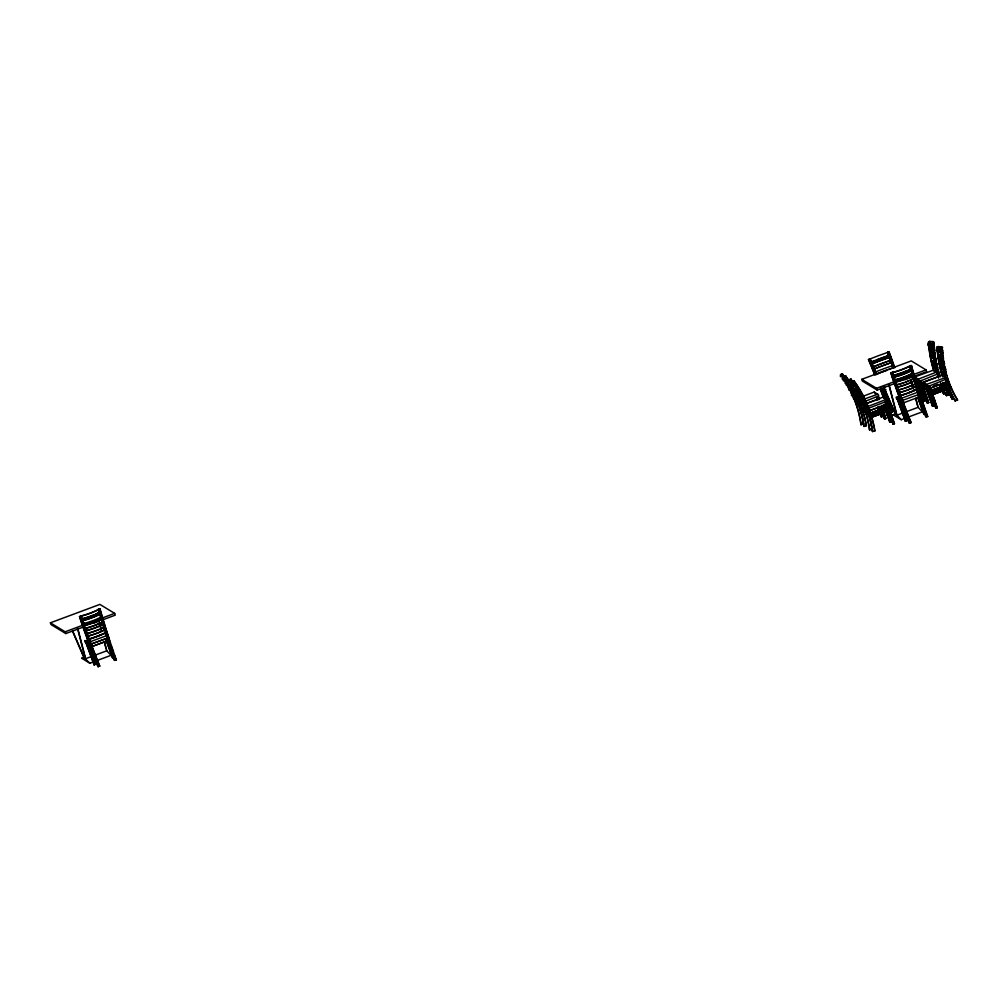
<?xml version="1.0" encoding="UTF-8"?>
<svg xmlns="http://www.w3.org/2000/svg" width="1008" height="1008" viewBox="0 0 1008 1008"><rect width="100%" height="100%" fill="white"/><g stroke="black" fill="none" stroke-linecap="round" stroke-linejoin="round"><path stroke-width="1.5" d="M915.05 376.841L933.647 370.075L937.125 372.343A2.142 1.751 58.2 0 1 937.692 373.943L919.435 381.364L915.428 378.68A2.003 1.562 59.8 0 1 914.999 377.471L915.05 376.841L918.628 379.676A1.978 1.21 77.2 0 0 919.057 380.898L927.398 403.049L928.721 402.557L921.047 380.507M946.147 378.491A2.142 1.751 58.2 0 1 946.222 379.134L927.965 386.543L923.945 383.872A2.003 1.562 59.8 0 1 923.517 382.649L923.567 382.019L927.158 384.867A1.978 1.21 77.2 0 0 927.587 386.077L935.915 408.24L937.251 407.749L929.729 385.787L930.535 388.156L946.877 381.881L945.832 379.449M108.461 637.623L108.499 637.22A2.129 1.562 61.2 0 0 107.932 635.607L107.629 635.267M919.825 394.128L919.85 393.725A2.129 1.562 61.2 0 0 919.296 392.112L918.994 391.772M105.525 633.087L84.899 641.189A1.978 1.55 59.9 0 0 85.327 642.411L90.266 644.402L107.264 638.177L108.095 640.534L92.509 646.342L108.095 640.534M916.751 389.453L896.263 397.694A1.978 1.55 59.9 0 0 896.692 398.916L900.131 400.415M846.443 381.541L845.057 378.416L844.213 378.819A20.147 3.163 -24.2 0 0 847.363 380.734L848.257 383.557A20.122 3.163 -24.2 0 1 845.284 382.36M854.96 386.719L854.141 384.539M933.811 351.805L934.126 351.578A20.122 2.759 -14.6 0 0 934.126 350.154M933.043 354.514L933.773 357.399M941.926 351.805L942.241 351.565A20.122 2.759 -14.6 0 0 941.774 350.041M934.807 362.93L934.076 360.058M942.883 362.552L943.198 362.326A20.122 2.759 -14.6 0 0 943.198 360.902M936.797 368.563L937.112 368.336A20.122 2.759 -14.6 0 0 937.112 366.912M943.916 368.096L944.231 367.87A20.122 2.759 -14.6 0 0 943.765 366.332M944.005 370.894L944.735 373.779A20.173 2.772 -14.6 0 0 945.29 373.162M82.19 618.95L80.564 616.064A20.198 4.624 -18.8 0 0 98.708 609.311L99.162 612.398L98.494 613.003A20.122 4.612 -18.8 0 1 83.21 618.698L81.988 618.786L83.021 618.534A20.173 4.624 -18.8 0 0 94.084 614.767M82.001 620.663A20.198 4.624 -18.8 0 0 100.145 613.897L100.775 617.161L99.943 617.589A20.122 4.612 -18.8 0 1 84.647 623.284L83.437 623.385L84.47 623.12M85.138 625.225A20.198 4.624 -18.8 0 0 101.72 618.862L102.362 622.112L101.518 622.553A20.122 4.612 -18.8 0 1 86.222 628.249L85.012 628.349L86.045 628.085A20.173 4.624 -18.8 0 0 101.354 622.377M105.26 629.42L105.89 632.684L105.059 633.112A20.122 4.612 -18.8 0 1 89.762 638.807L88.553 638.908M910.703 369.067L909.859 369.508A20.122 4.612 -18.8 0 1 894.562 375.203L893.353 375.304L891.916 372.569A20.198 4.624 -18.8 0 0 910.06 365.816L910.703 369.067L909.695 369.331A20.173 4.624 -18.8 0 1 908.347 369.999M912.139 373.666L911.308 374.094A20.122 4.612 -18.8 0 1 896.011 379.789L894.802 379.89L895.822 379.625A20.173 4.624 -18.8 0 0 911.131 373.93L912.139 373.666L911.509 370.415A20.198 4.624 -18.8 0 1 893.365 377.168M895.129 382.284A20.147 4.612 -18.8 0 0 913.261 375.543L913.714 378.63L912.883 379.058A20.122 4.612 -18.8 0 1 897.586 384.754L896.578 385.006M914.42 384.048L915.428 383.783L914.584 384.212A20.122 4.612 -18.8 0 1 899.3 389.907L898.078 390.008M917.091 389.012L916.247 389.453A20.173 4.624 -18.8 0 1 912.013 391.394M917.255 389.189L916.423 389.63A20.122 4.612 -18.8 0 1 901.127 395.312L899.905 395.413M841.289 374.56L842.134 374.157A20.198 3.175 -24.2 0 0 845.296 376.085L846.808 378.781M845.876 381.629L846.72 381.226M849.82 379.739L850.664 379.336A20.198 3.175 -24.2 0 0 853.814 381.263L852.97 381.654A20.147 3.163 -24.2 0 1 849.82 379.739L850.928 381.616M841.289 374.56A20.147 3.163 -24.2 0 0 844.439 376.475L845.296 376.072M847.363 380.734L848.219 380.331A20.198 3.175 -24.2 0 1 845.044 378.416M852.289 384.476A20.147 3.163 -24.2 0 0 855.88 385.925L856.737 385.522L858.249 388.231M855.414 392.616L853.915 389.907L853.07 390.298A20.147 3.163 -24.2 0 1 849.908 388.382M855.779 388.634A20.147 3.163 -24.2 0 0 858.929 390.55L859.786 390.146A20.198 3.175 -24.2 0 1 858.854 390.323M857.002 398.286L857.858 397.883L856.359 395.174M862.445 395.086L863.944 397.795L862.483 398.311A20.122 3.163 -24.2 0 1 859.333 397.48M79.355 616.531L81.182 616.027A119.876 13.835 68.3 0 0 89.939 640.71A107.037 12.348 68.3 0 0 99.792 666.061L97.864 666.515A123.278 14.225 68.3 0 1 89.611 645.221L88.036 641A122.044 14.087 68.3 0 1 80.69 620.462L79.657 616.72A119.876 13.835 68.3 0 0 88.427 641.416A107.037 12.348 68.3 0 0 98.28 666.754M79.657 616.72L81.182 616.027M88.427 641.403L89.939 640.71M97.864 666.515L99.805 666.061M874.503 374.359A119.876 13.835 68.3 0 0 868.455 359.516L870.282 358.999L872.008 363.17A122.044 14.087 68.3 0 1 876.557 374.434M868.455 359.516L870.282 358.999M890.707 373.048L892.534 372.532A119.876 13.835 68.3 0 0 901.303 397.228A107.037 12.348 68.3 0 0 911.156 422.566L909.229 423.02A123.278 14.225 68.3 0 1 900.976 401.726L899.388 397.505A122.044 14.087 68.3 0 1 892.055 376.967L891.022 373.225A119.876 13.835 68.3 0 0 899.791 397.921A107.037 12.348 68.3 0 0 909.644 423.272M891.022 373.225L892.534 372.532M899.779 397.921L901.303 397.228M909.229 423.02L911.156 422.566M90.229 646.128L87.532 645.246L86.701 642.89L87.57 642.55L85.957 642.877L94.135 664.814L95.458 664.31L89.019 645.334M86.713 642.89L87.545 645.259L92.446 646.241L91.577 646.569M91.615 643.873L86.701 642.89M918.603 379.008L936.81 372.002M937.516 374.333L938.347 376.69L921.753 382.927M861.021 408.227L864.095 407.194M927.133 384.187L945.655 377.521A2.142 1.751 58.2 0 1 946.008 378.088M864.625 408.668L860.315 410.319L859.799 408.845M903.811 402.746L898.897 401.764L898.065 399.395L898.934 399.067L897.309 399.382L905.499 421.319L906.822 420.827L900.383 401.839M930.271 388.105L946.877 381.881M868.631 415.435L868.115 413.96L885.528 407.421L886.045 408.908L870.068 414.88M898.897 401.764L899.766 401.423L898.909 401.764L898.078 399.407M868.115 413.96L885.528 407.421M863.037 396.308L874.264 392.024L878.283 394.708A1.978 1.537 59.9 0 1 878.711 395.917L865.557 401.197M865.935 403.641L882.794 397.202L886.813 399.886A1.978 1.537 59.9 0 1 887.242 401.108L868.392 408.316L869.324 410.76L886.12 404.699L885.188 402.217M92.849 652.037L93.731 651.71L94.248 653.184L89.876 651.584L89.359 650.11L92.849 652.037L93.366 653.512M925.634 387.11L922.736 388.193L923.416 389.768L926.314 388.685M922.9 388.294L925.798 387.198M923.252 389.68L926.163 388.584M933.572 385.963L937.931 384.338M931.266 393.385L950.292 386.417L950.809 387.891L931.946 394.947L950.645 387.803M900.724 406.627L905.083 408.215L905.612 409.689L901.24 408.101L900.724 406.627L903.924 407.572M83.261 627.064L65.797 633.566L51.03 624.582L50.4 622.818L99.88 604.397L114.647 613.368L115.277 615.145L102.173 620.021M50.4 622.818L65.167 631.789L114.647 613.368M93.442 623.272L99.263 621.104M90.833 641.516L106.231 635.783M87.545 645.259L88.427 644.918M107.264 638.177L91.526 643.885L92.509 646.342M842.499 374.044L840.508 374.648L842.499 374.044L844.213 376.488M928.444 341.901C933.068 339.847 924.84 343.199 928.796 346.399A122.044 120.217 -63.5 0 0 933.093 368.701L933.156 368.928M106.52 650.601L111.056 655.313L89.851 663.214L81.736 658.274L84.559 657.229M843.759 376.526L845.523 375.871L848.358 379.814A122.044 119.385 -54.7 0 1 858.892 399.622L860.555 403.83A123.278 120.582 -54.7 0 1 866.439 425.653L863.768 426.245A107.037 104.693 -54.7 0 0 856.888 400.226A119.876 117.256 -54.7 0 0 843.759 376.526L844.061 376.816A119.876 117.256 -54.7 0 1 857.203 400.504A107.037 104.693 -54.7 0 1 864.083 426.535M932.009 348.264L931.694 343.791L933.773 343.4A119.876 117.256 -54.7 0 0 938.297 370.314A107.037 104.693 -54.7 0 0 940.388 376.727M844.061 376.816L845.838 376.148M931.694 343.791L933.773 343.4M851.029 379.222L849.038 379.827L851.029 379.222L852.743 381.679M936.974 347.08C941.598 345.038 933.37 348.377 937.327 351.59A122.044 120.217 -63.5 0 0 941.623 373.88L941.686 374.119M852.289 381.717L854.053 381.062L856.888 384.993A122.044 119.385 -54.7 0 1 867.409 404.8L869.072 409.009A123.278 120.582 -54.7 0 1 874.969 430.832L872.298 431.437A107.037 104.693 -54.7 0 0 865.418 405.405A119.876 117.256 -54.7 0 0 852.289 381.704L852.592 381.994A119.876 117.256 -54.7 0 1 865.733 405.695A107.037 104.693 -54.7 0 1 872.613 431.714M940.225 348.97L942.304 348.592A119.876 117.256 -54.7 0 0 946.827 375.493A107.037 104.693 -54.7 0 0 957.6 400.063L954.929 400.667A123.278 120.582 -54.7 0 1 945.983 379.978L944.66 375.644A122.044 119.385 -54.7 0 1 940.527 353.455L940.225 348.97L940.855 353.732A122.044 119.385 -54.7 0 0 944.975 375.921L946.298 380.255A123.278 120.582 -54.7 0 0 955.244 400.945M852.592 381.994L854.356 381.339M940.527 349.247L942.304 348.592M93.908 664.675L95.458 664.31M112.455 657.758L114.017 657.405L112.455 657.758L106.092 640.332M894.625 383.569L877.162 390.071L862.382 381.1L861.764 379.323L911.245 360.902L926.012 369.873L926.642 371.65L904.806 379.777M861.764 379.323L876.532 388.307L926.012 369.873M885.188 387.437L882.29 389.201A1.978 1.21 77.2 0 0 882.718 390.424L886.019 389.806M886.108 399.357L883.386 390.461L881.66 388.294L884.218 392.843M859.093 405.178L857.291 404.082L856.989 401.398M919.044 381.604L925.483 400.592L924.16 401.083L915.982 379.159L917.519 381.553L920.443 383.33M857.291 404.082L860.882 405.405L860 405.733M927.398 403.049L919.611 380.974L917.658 379.789M876.532 397.089L878.522 396.572L879.518 399.496M921.287 380.646L919.208 381.125M868.531 410.911L865.809 409.261L864.977 406.904L865.859 406.577M926.932 386.417L926.037 386.744L925.205 384.376L928.141 386.152L928.973 388.521L926.05 386.744L925.205 384.376M865.809 409.261L868.505 410.029M886.045 405.128L892.937 424.015L894.487 423.662L886.75 401.575L887.179 404.082M885.049 402.268L887.053 401.751M929.817 385.837L927.738 386.303L935.915 408.24M896.314 397.064L900.799 398.538L917.595 392.288M946.512 381.881L947.394 381.541M902.941 403.087L902.11 400.718L902.979 400.39L903.71 402.759L919.296 396.95M890.87 412.423C894.235 413.255 886.75 409.21 888.224 405.166M881.181 416.871C884.495 417.955 876.632 412.07 877.993 408.152M923.933 400.945L925.483 400.592M852.944 396.358A119.876 118.075 -63.5 0 1 853.839 398.462A107.037 105.424 -63.5 0 1 860.933 424.62L863.516 423.788A123.278 121.426 -63.5 0 0 857.984 403.276M939.456 385.749A123.278 121.426 -63.5 0 0 943.564 393.838L945.92 392.969M860.933 424.62L863.516 423.788M943.564 393.838L946.147 393.019M917.885 407.106L922.421 411.818L901.215 419.719L893.101 414.792L895.923 413.734M863.768 426.245L866.439 425.653M946.399 395.476L949.07 394.884L946.399 395.476A123.278 120.582 -54.7 0 1 942.367 387.437M884.407 418.837L885.969 418.484L884.407 418.837L880.16 407.219M927.158 402.91L928.721 402.557M889.699 422.05L891.261 421.697L889.699 422.05L883.336 404.624M932.463 406.136L934.013 405.783L932.463 406.136L924.5 384.338L932.69 406.274M861.475 401.537A119.876 118.075 -63.5 0 1 862.369 403.654A107.037 105.424 -63.5 0 1 869.463 429.799L872.046 428.967A123.278 121.426 -63.5 0 0 865.985 407.043L864.297 402.809M869.45 429.799L872.046 428.967M954.929 400.667L957.6 400.063M892.937 424.015L894.487 423.662M935.689 408.101L937.251 407.749M905.272 421.18L906.822 420.827M923.819 414.263L925.382 413.91L923.819 414.263L917.986 398.286M887.733 399.017L887.204 397.543L886.322 397.87L886.838 399.344L883.751 397.278L883.235 395.791L885.289 397.177M862.495 410.596L865.418 409.525M868.984 410.017C864.637 413.96 855.414 412.448 865.557 409.613M888.653 409.399L869.576 416.317L870.232 417.892L889.169 410.873L888.502 409.311M871.542 417.262L889.018 410.785M923.567 382.019L942.165 375.266L945.34 377.194M107.73 643.255L110.124 647.01L108.247 644.729L107.73 643.255L108.625 642.94M109.607 645.523L110.502 645.208M864.914 398.84L877.829 394.191M862.873 402.242L859.736 402.973A2.142 1.424 78.3 0 1 859.345 402.23M863.591 404.561L860.706 405.455M866.389 403.553L876.191 400.025M925.382 384.136L919.523 386.253L920.039 387.74M925.483 384.25L919.611 386.379L920.128 387.853L925.999 385.736M886.36 399.37L867.699 406.552A2.142 1.424 78.3 0 0 868.052 407.812M922.975 386.669L925.911 385.61M919.208 394.355L918.313 394.682L919.145 397.039L920.039 396.724M945.743 385.195L928.04 391.444L945.743 385.195L946.26 386.681L928.658 393.032L946.26 386.681M919.094 399.76L921.488 403.515L919.611 401.247L919.094 399.76L919.989 399.445M920.972 402.041L921.866 401.713L922.383 403.187M887.657 355.95A20.173 1.323 -20 0 0 872.348 361.645L871.378 361.973L869.74 359.138A20.147 1.323 -20 0 1 887.872 352.384L888.665 355.61L887.519 355.925A20.122 1.323 -20 0 0 876.544 359.906M871.744 364.027A20.198 1.323 -20 0 1 889.888 357.26L890.543 360.461L889.535 360.801A20.173 1.323 -20 0 0 874.226 366.509L873.256 366.836L871.63 364.001A20.147 1.323 -20 0 1 889.749 357.248M873.747 369.243A20.198 1.323 -20 0 1 891.904 362.489L892.559 365.69L891.412 366.017A20.122 1.323 -20 0 0 876.128 371.713L875.272 372.065L873.646 369.218A20.147 1.323 -20 0 1 891.765 362.477M889.207 352.082L887.292 352.372L889.207 352.082L890.744 356.315A122.044 14.918 70.9 0 1 894.789 367.769M911.156 365.425L909.871 366.08A119.876 14.654 70.9 0 0 917.456 391.205A107.037 13.079 70.9 0 0 926.15 416.997L927.751 416.531A107.037 13.079 70.9 0 1 919.057 390.739A119.876 14.654 70.9 0 1 911.459 365.614L912.303 369.432A122.044 14.918 70.9 0 0 918.679 390.323L920.052 394.619A123.278 15.07 70.9 0 0 927.335 416.279L927.751 416.531M909.871 366.08L911.459 365.614M99.351 613.393L98.192 609.386L100.107 609.109A119.876 14.654 70.9 0 0 107.692 634.234A107.037 13.079 70.9 0 0 116.386 660.013L114.37 660.227A123.278 15.07 70.9 0 1 107.566 640.017M98.192 609.386L100.107 609.109M917.456 391.205L919.057 390.739M98.494 609.575A119.876 14.654 70.9 0 0 106.105 634.7L107.692 634.234M916.171 387.941A122.044 14.918 70.9 0 0 917.078 390.789L918.452 395.086A123.278 15.07 70.9 0 0 925.735 416.745L927.335 416.279M114.37 660.227L116.386 660.013M933.458 357.626L934.353 357.374M944.42 374.006L945.328 373.754L944.912 370.642A20.147 2.772 -14.6 0 0 944.912 368.752M933.395 346.613L932.98 343.501L932.085 343.753A20.198 2.772 -14.6 0 0 928.935 341.838L930.145 345.026A20.173 2.772 -14.6 0 1 931.732 345.038M928.922 341.838L929.83 341.586A20.147 2.772 -14.6 0 1 932.992 343.501M929.502 345.051L931.052 344.774A20.122 2.759 -14.6 0 1 931.909 344.761M932.753 350.293A20.173 2.772 -14.6 0 0 930.56 350.217L929.338 347.029L930.233 346.777A20.147 2.772 -14.6 0 1 932.06 346.714M940.867 350.293A20.173 2.772 -14.6 0 0 938.675 350.204L937.453 347.017L938.347 346.765A20.147 2.772 -14.6 0 1 941.51 348.692L940.615 348.944L941.031 352.057M929.918 350.242L931.455 349.965A20.122 2.759 -14.6 0 1 933.043 349.978M933.773 355.963A20.173 2.772 -14.6 0 0 931.102 355.774L929.88 352.586L930.775 352.334A20.147 2.772 -14.6 0 1 932.614 352.271M938.032 350.242L939.582 349.952A20.122 2.759 -14.6 0 1 941.17 349.965M940.678 355.408A20.173 2.772 -14.6 0 0 939.091 355.396L937.868 352.208L938.763 351.968A20.147 2.772 -14.6 0 1 941.321 351.918M930.46 355.811L931.997 355.522A20.122 2.759 -14.6 0 1 934.202 355.61M938.448 355.433L939.343 355.181M941.825 361.04A20.173 2.772 -14.6 0 0 939.632 360.952L938.41 357.777L939.305 357.525A20.147 2.772 -14.6 0 1 941.132 357.449M934.076 358.168A20.198 2.772 -14.6 0 0 930.926 358.13L931.493 361.355L933.043 361.066A20.122 2.759 -14.6 0 1 934.63 361.078M938.99 360.99L940.527 360.7A20.122 2.759 -14.6 0 1 942.115 360.725M935.739 367.051A20.173 2.772 -14.6 0 0 933.547 366.962L932.324 363.787L933.219 363.535A20.147 2.772 -14.6 0 1 935.046 363.472M942.858 366.584A20.173 2.772 -14.6 0 0 940.666 366.496L939.443 363.321L940.338 363.069A20.147 2.772 -14.6 0 1 942.165 362.993M932.904 367L934.441 366.723A20.122 2.759 -14.6 0 1 936.029 366.736M940.023 366.534L940.93 366.282L940.54 364.14M944.017 369.004A20.198 2.772 -14.6 0 0 940.855 368.966L941.434 372.191L942.971 371.902A20.122 2.759 -14.6 0 1 943.828 371.889M893.101 414.792L895.343 414.2L896.994 415.195L901.215 419.719M81.736 658.274L83.992 657.682L89.851 663.214M893.353 375.304L894.386 375.039A20.173 4.624 -18.8 0 0 906.923 370.642M896.377 384.854L897.397 384.59A20.173 4.624 -18.8 0 0 903.798 382.624M86.713 633.503L87.746 633.238A20.173 4.624 -18.8 0 0 98.809 629.483M86.915 633.654L87.935 633.402A20.122 4.612 -18.8 0 0 103.219 627.707L103.9 627.102M854.721 384.086L853.864 384.476A20.122 3.163 -24.2 0 1 851.206 382.864M851.899 388.067L851.306 388.181A20.122 3.163 -24.2 0 1 848.144 387.349M854.557 393.007L853.952 393.12A20.122 3.163 -24.2 0 1 851.294 391.507M863.944 397.795L863.339 397.908A20.173 3.175 -24.2 0 1 860.215 397.643M865.532 403.465L864.927 403.578A20.122 3.163 -24.2 0 1 862.256 401.965M931.493 361.355L932.135 361.318A20.173 2.772 -14.6 0 1 934.807 361.507M941.434 372.191L942.077 372.154A20.173 2.772 -14.6 0 1 944.269 372.242M890.543 360.461L889.409 360.788A20.122 1.323 -20 0 0 874.112 366.484M936.558 372.632A107.037 105.424 -63.5 0 1 935.159 368.323L934.933 368.273A119.876 118.075 -63.5 0 1 934.303 366.055M944.37 375.669A107.037 105.424 -63.5 0 1 943.69 373.502L943.45 373.451A107.037 105.424 -63.5 0 0 944.131 375.619M952.094 399.029L952.321 399.08A123.278 121.426 -63.5 0 1 944.723 382.586M853.852 398.462L854.091 398.513A107.037 105.424 -63.5 0 1 861.16 424.67M862.382 403.641L862.609 403.691A107.037 105.424 -63.5 0 1 869.69 429.849M920.921 380.558L921.854 382.876M865.519 406.589L866.351 408.946M84.949 640.559L89.435 642.033M92.56 651.067L90.241 649.782L90.758 651.256M922.723 392.578L923.076 393.964M925.949 394.531L926.453 396.018M931.253 397.757L931.757 399.231M934.479 399.722L934.832 401.108M918.464 394.594L901.505 400.756M903.042 400.491L903.71 402.759M882.92 390.638L891.11 412.574M885.578 392.402L884.923 390.121L892.433 412.07M877.388 399.445L876.658 397.039M885.906 404.624L869.324 410.76M878.485 409.046L878.863 410.42M881.559 410.911L882.088 412.385M886.851 414.137L887.393 415.611M890.24 416.191L890.618 417.564M856.46 401.713L858.262 402.822M864.977 406.904L867.699 408.555M884.117 395.464L887.204 397.543M891.916 372.569L893.554 375.455M898.67 392.855L898.481 392.692A20.198 4.624 -18.8 0 0 916.625 385.938L916.789 386.102A20.147 4.612 -18.8 0 1 898.67 392.855L900.119 395.577M88.754 639.059L87.116 636.187A20.198 4.624 -18.8 0 0 103.988 630.088M946.814 375.493L946.499 375.215A119.876 117.256 -54.7 0 1 945.328 370.805M938.284 370.314L937.969 370.037A107.037 104.693 -54.7 0 0 940.086 376.45M874.969 430.832L874.654 430.555A123.278 120.582 -54.7 0 0 871.605 417.325M913.714 378.63L912.706 378.895A20.173 4.624 -18.8 0 1 909.947 380.192M98.696 609.311L99.162 612.398M105.89 632.684L104.882 632.948A20.173 4.624 -18.8 0 1 91.161 638.215M874.264 392.024L874.642 392.49A2.003 1.235 77.3 0 1 875.083 393.712M90.266 644.402L90.027 644.087A2.142 1.184 76.3 0 1 89.737 643.545M881.168 388.471L883.096 390.89M850.802 379.172L852.503 381.629M842.272 373.993L843.973 376.438M854.053 381.062L856.573 384.716A122.044 119.385 -54.7 0 1 867.107 404.523L868.77 408.731A123.278 120.582 -54.7 0 1 871.177 415.876M845.523 375.871L848.043 379.537M857.191 389.164L858.299 391.041M859.837 394.103L860.958 395.98M850.664 379.336L851.785 381.213M851.306 388.924L852.428 390.789M842.134 374.157L843.255 376.034M858.942 390.55L859.824 393.372A20.122 3.163 -24.2 0 1 857.165 391.747M855.893 385.913L856.787 388.735A20.122 3.163 -24.2 0 1 853.814 387.538M844.452 376.475L845.334 379.298A20.122 3.163 -24.2 0 1 842.184 378.466M895.003 380.054L893.554 377.332A20.147 4.612 -18.8 0 0 911.673 370.579M83.639 623.536L82.19 620.815A20.147 4.612 -18.8 0 0 100.321 614.074M883.499 386.278L895.658 414.376M883.789 387.5L895.343 414.2M72.74 631.172L84.294 657.871M72.437 630.995L83.992 657.682M868.757 359.705L870.484 363.863A122.044 14.087 68.3 0 1 875.045 375.127M855.767 397.631L857.455 401.852M858.577 399.344L859.711 402.217M900.913 396.812L902.488 401.033A123.278 14.225 68.3 0 0 910.753 422.327M89.548 640.294L91.123 644.528A123.278 14.225 68.3 0 0 99.389 665.809M885.213 402.368L886.07 404.725M876.683 397.177L877.54 399.533M916.285 379.348L924.16 401.083M917.746 397.013L924.059 414.414M887.607 352.548L889.144 356.782A122.044 14.918 70.9 0 1 893.189 368.248M897.624 399.571L905.499 421.319M885.289 402.419L893.164 424.154M883.638 404.8L889.938 422.188M876.758 397.228L877.817 400.126M880.438 407.383L884.633 418.975M877.729 406.867L881.408 417.01M106.394 640.508L112.694 657.896M86.26 643.066L94.135 664.814M929.653 385.812L930.485 388.181M931.43 393.473L931.946 394.947M928.141 391.558L928.658 393.032M904.201 408.542L904.73 410.029M901.606 406.287L902.122 407.774M885.314 407.358L885.83 408.832M876.532 388.307L877.162 390.071M868.329 414.023L868.846 415.51M861.185 411.239L861.714 412.713M65.167 631.789L65.797 633.566M916.688 379.197L917.507 381.553M930.006 387.11L937.012 407.597M927.776 388.08L933.786 405.644M921.98 383.393L928.494 402.419M919.246 382.889L925.256 400.453M900.585 403.124L906.595 420.689M885.692 392.906L892.206 411.932M886.75 401.575L894.26 423.524M885.515 405.455L886.523 408.391M887.519 411.314L891.034 421.558M881.723 406.627L885.73 418.345M879.493 407.597L882.504 416.38M89.221 646.607L95.231 664.171M927.574 386.795L934.013 405.783M921.413 402.23L924.878 412.448M892.231 372.343L893.567 376.274A122.044 14.087 68.3 0 0 895.91 382.977M885.314 404.17L891.261 421.697M881.496 405.342L885.969 418.484M879.266 406.3L882.731 416.518M108.07 639.878L113.526 655.943M107.39 634.045L108.688 638.114A123.278 15.07 70.9 0 0 110.099 642.436M105.714 634.284L107.1 638.581M942.77 376.916L941.85 373.93A122.044 120.217 -63.5 0 1 937.553 351.641L937.201 347.13M934.252 371.725L933.32 368.752A122.044 120.217 -63.5 0 1 929.023 346.45L928.67 341.951M937.037 373.426L936.13 370.465A122.044 119.385 -54.7 0 1 932.009 348.264M99.792 608.92L100.951 612.927M911.068 379.89L913.45 389.025M915.818 398.16L918.2 407.295L896.994 415.195L889.081 384.741M910.766 379.701L912.744 387.311M915.907 399.496L917.494 405.581M889.157 386.077L896.679 415.006M99.313 621.86L101.682 630.995M104.454 641.655L106.835 650.79L85.63 658.678L77.717 628.236M99.401 623.196L101.38 630.806M104.152 641.466L106.13 649.076M77.402 628.047L85.315 658.501M938.549 347.848L938.939 349.99M939.506 358.596L939.884 360.738M929.83 341.586L930.409 344.799M930.434 347.848L930.825 350.003M933.219 363.535L933.811 366.748M943.022 368.348L942.606 365.236A20.198 2.772 -14.6 0 0 943.085 364.883M941.976 362.804L941.56 359.692A20.198 2.772 -14.6 0 0 942.052 359.339M935.903 368.827L935.487 365.702A20.198 2.772 -14.6 0 0 935.966 363.926M932.917 352.069L932.501 348.957A20.198 2.772 -14.6 0 0 932.98 348.592M932.009 344.068L932.324 348.554A122.044 119.385 -54.7 0 0 936.445 370.742L937.768 375.077A123.278 120.582 -54.7 0 0 938.738 377.924M859.169 401.36L855.956 399.407A2.129 1.739 58.4 0 0 856.17 400.453M945.983 372.242A20.122 2.759 -14.6 0 1 945.643 373.514M945.038 369.445A20.198 2.772 -14.6 0 1 945.038 369.923M941.762 368.714A20.147 2.772 -14.6 0 1 942.732 368.663M939.443 363.308A20.198 2.772 -14.6 0 1 942.001 363.283M942.606 363.346A20.198 2.772 -14.6 0 1 943.085 363.46M942.908 363.031A20.147 2.772 -14.6 0 1 943.979 364.631M937.453 347.017A20.198 2.772 -14.6 0 1 940.615 348.944M938.41 357.777A20.198 2.772 -14.6 0 1 942.052 357.916M942.946 357.664A20.147 2.772 -14.6 0 1 942.946 359.087M940.729 362.288A119.876 118.075 -63.5 0 1 940.313 360.032M939.935 357.777A119.876 118.075 -63.5 0 1 939.607 355.509M952.094 399.029A123.278 121.426 -63.5 0 1 946.159 386.77M945.58 385.371A123.278 121.426 -63.5 0 1 944.483 382.536M949.347 388.294A107.037 105.424 -63.5 0 1 946.651 382.07M943.702 373.502A119.876 118.075 -63.5 0 1 943.06 371.297M942.467 369.067A119.876 118.075 -63.5 0 1 941.926 366.836M940.955 362.351A119.876 118.075 -63.5 0 1 940.54 360.083M940.174 357.827A119.876 118.075 -63.5 0 1 939.847 355.559M939.317 351.023A119.876 118.075 -63.5 0 1 939.116 348.743M957.285 399.785A107.037 104.693 -54.7 0 1 947.167 377.37M944.786 368.575A119.876 117.256 -54.7 0 1 944.307 366.345M943.463 361.859A119.876 117.256 -54.7 0 1 943.11 359.617M942.795 357.349A119.876 117.256 -54.7 0 1 941.976 348.314M942.997 355.484A20.122 2.759 -14.6 0 1 942.656 356.769L941.926 353.884A20.147 2.772 -14.6 0 0 941.926 351.994M942.052 352.687A20.198 2.772 -14.6 0 1 942.052 353.165M937.868 352.208A20.198 2.772 -14.6 0 1 941.031 352.246M932.324 363.787A20.198 2.772 -14.6 0 1 934.882 363.749M935.777 363.497A20.147 2.772 -14.6 0 1 936.382 365.45M936.054 361.406A20.122 2.759 -14.6 0 1 936.041 362.363M934.895 358.42A20.198 2.772 -14.6 0 1 934.895 359.377M934.983 357.916A20.147 2.772 -14.6 0 1 934.983 359.793M931.82 357.878A20.147 2.772 -14.6 0 1 933.647 357.815M934.063 345.114A20.122 2.759 -14.6 0 1 933.71 346.387M935.008 355.862A20.122 2.759 -14.6 0 1 935.008 356.819M933.862 352.876A20.198 2.772 -14.6 0 1 933.862 353.833M929.88 352.586A20.198 2.772 -14.6 0 1 933.043 352.624M933.95 352.372A20.147 2.772 -14.6 0 1 933.937 354.262M933.71 363.838A119.876 118.075 -63.5 0 1 933.169 361.607M931.417 352.598A119.876 118.075 -63.5 0 1 931.09 350.33M941.8 385.144A107.037 105.424 -63.5 0 1 940.817 383.116M943.79 393.889A123.278 121.426 -63.5 0 1 942.367 391.23M941.674 389.894A123.278 121.426 -63.5 0 1 939.695 385.799M935.172 368.323A119.876 118.075 -63.5 0 1 934.542 366.106M933.95 363.888A119.876 118.075 -63.5 0 1 933.395 361.658M932.438 357.16A119.876 118.075 -63.5 0 1 932.022 354.904M931.644 352.649A119.876 118.075 -63.5 0 1 931.316 350.381M949.07 394.884A107.037 104.693 -54.7 0 1 942.896 382.977M946.714 395.753A123.278 120.582 -54.7 0 1 942.682 387.715M942.064 386.341A123.278 120.582 -54.7 0 1 940.892 383.569M948.755 394.607A107.037 104.693 -54.7 0 1 946.537 390.739M941.749 386.064A123.278 120.582 -54.7 0 1 940.577 383.292M938.423 377.647A123.278 120.582 -54.7 0 1 937.453 374.787M936.797 365.614A119.876 117.256 -54.7 0 1 936.268 363.397M935.777 361.166A119.876 117.256 -54.7 0 1 934.933 356.681M934.58 354.425A119.876 117.256 -54.7 0 1 934 349.915M933.584 345.391A119.876 117.256 -54.7 0 1 933.446 343.123M929.338 347.029A20.198 2.772 -14.6 0 1 932.98 347.168M933.874 346.916A20.147 2.772 -14.6 0 1 933.874 348.34M865.053 406.199A2.129 1.739 58.4 0 1 864.486 404.8M865.771 403.175A20.173 3.175 -24.2 0 1 862.571 402.658M861.512 395.262A20.198 3.175 -24.2 0 1 859.282 393.17M861.588 395.489A20.147 3.163 -24.2 0 1 858.425 393.574M853.889 384.199A20.173 3.175 -24.2 0 1 853.184 384.237M852.138 384.149A20.173 3.175 -24.2 0 1 851.508 383.569M860.681 392.969A20.173 3.175 -24.2 0 1 857.556 392.704M858.035 390.436A20.198 3.175 -24.2 0 1 856.183 388.697M856.372 391.293A119.876 118.075 -63.5 0 1 860.53 399.445M856.8 387.979A122.044 120.217 -63.5 0 1 858.299 390.587M860.441 394.582A122.044 120.217 -63.5 0 1 862.445 398.651M856.598 391.343A119.876 118.075 -63.5 0 1 857.695 393.347M859.774 397.429A119.876 118.075 -63.5 0 1 860.756 399.496M861.701 401.587A119.876 118.075 -63.5 0 1 862.609 403.704M856.737 385.522A20.198 3.175 -24.2 0 1 855.805 385.699M854.986 385.799A20.198 3.175 -24.2 0 1 852.831 384.489M856.397 398.399A20.122 3.163 -24.2 0 1 853.247 397.568M855.414 395.35A20.198 3.175 -24.2 0 1 853.184 393.259M855.502 395.577A20.147 3.163 -24.2 0 1 852.34 393.662M856.422 398.11A20.173 3.175 -24.2 0 1 854.116 397.732M853.915 389.907A20.198 3.175 -24.2 0 1 852.982 390.071M852.163 390.184A20.198 3.175 -24.2 0 1 850.752 387.979M853.99 392.843A20.173 3.175 -24.2 0 1 851.886 392.654M846.191 378.895A20.173 3.175 -24.2 0 1 842.978 378.378M850.399 385.358A20.147 3.163 -24.2 0 1 847.249 383.443M852.151 387.79A20.173 3.175 -24.2 0 1 849.026 387.526M850.324 385.132A20.198 3.175 -24.2 0 1 847.652 383.519M843.091 378.353A119.876 118.075 -63.5 0 1 844.339 380.255M845.536 382.183A119.876 118.075 -63.5 0 1 849.996 390.146M851.017 392.188A119.876 118.075 -63.5 0 1 851.999 394.267M845.888 378.97A122.044 120.217 -63.5 0 1 847.489 381.515M851.924 389.39A122.044 120.217 -63.5 0 1 855.162 396.232M845.775 382.234A119.876 118.075 -63.5 0 1 848.068 386.165M849.164 388.168A119.876 118.075 -63.5 0 1 850.223 390.197M851.243 392.238A119.876 118.075 -63.5 0 1 852.226 394.317M860.24 403.553A123.278 120.582 -54.7 0 1 862.659 410.697M863.491 413.595A123.278 120.582 -54.7 0 1 866.124 425.376M853.411 388.496A122.044 119.385 -54.7 0 1 858.577 399.344M846.191 383.09A20.173 3.175 -24.2 0 1 845.901 382.637M880.866 388.13A2.142 1.562 61.4 0 1 880.526 387.551M879.883 372.897A20.198 1.323 -20 0 0 875.738 374.573A20.147 1.323 -20 0 1 887.519 369.961M881.37 372.317A20.198 1.323 -20 0 1 887.645 369.986M889.232 369.419A20.198 1.323 -20 0 1 890.82 368.865M892.37 368.323A20.198 1.323 -20 0 1 893.882 367.819A20.147 1.323 -20 0 0 892.231 368.311M889.106 369.394A20.147 1.323 -20 0 1 890.681 368.852M872.235 361.62A20.122 1.323 -20 0 1 875.057 360.499M889.673 354.035A119.876 14.654 70.9 0 1 894.272 367M888.073 354.501A119.876 14.654 70.9 0 1 889.623 358.785M890.392 360.952A119.876 14.654 70.9 0 1 891.148 363.119M891.916 365.287A119.876 14.654 70.9 0 1 892.672 367.466M880.337 389.34A107.037 12.348 68.3 0 1 883.474 397.757M886.473 406.01A107.037 12.348 68.3 0 1 887.191 408.038M880.576 389.327A123.278 14.225 68.3 0 1 883.764 397.807M882.088 388.634A123.278 14.225 68.3 0 1 886.322 399.924M873.445 367.252A119.876 13.835 68.3 0 1 874.301 369.382M910.489 392.011A20.173 4.624 -18.8 0 1 907.339 393.183M905.738 393.737A20.173 4.624 -18.8 0 1 900.938 395.161M914.798 380.52A20.198 4.624 -18.8 0 1 896.641 387.286L896.843 387.437A20.147 4.612 -18.8 0 0 914.962 380.696M913.072 384.703A20.173 4.624 -18.8 0 1 903.899 388.319M902.299 388.836A20.173 4.624 -18.8 0 1 899.111 389.743M910.237 365.98A20.147 4.612 -18.8 0 1 892.105 372.733M913.084 375.367A20.198 4.624 -18.8 0 1 896.503 381.73M908.473 380.835A20.173 4.624 -18.8 0 1 905.386 382.045M915.73 386.518A122.044 14.918 70.9 0 1 914.848 383.695M913.991 380.885A122.044 14.918 70.9 0 1 913.147 378.101M912.719 376.715A122.044 14.918 70.9 0 1 911.9 373.968M897.359 387.072A122.044 14.087 68.3 0 1 896.389 384.338M105.424 629.597A20.147 4.612 -18.8 0 1 87.305 636.338M103.433 624.015A20.198 4.624 -18.8 0 1 86.839 630.378M103.597 624.191A20.147 4.612 -18.8 0 1 85.478 630.932M103.055 627.543A20.173 4.624 -18.8 0 1 100.283 628.841M98.872 609.475A20.147 4.612 -18.8 0 1 80.741 616.228M98.33 612.826A20.173 4.624 -18.8 0 1 95.558 614.137M101.896 619.038A20.147 4.612 -18.8 0 1 83.765 625.779M115.97 659.761A123.278 15.07 70.9 0 1 114.471 655.439M112.997 651.105A123.278 15.07 70.9 0 1 111.535 646.771M107.314 633.818A122.044 14.918 70.9 0 1 103.383 621.13M102.967 619.744A122.044 14.918 70.9 0 1 101.342 614.275M114.786 660.479A107.037 13.079 70.9 0 1 106.092 634.7M104.366 630.013A122.044 14.918 70.9 0 1 103.484 627.19M103.055 625.779A122.044 14.918 70.9 0 1 102.199 622.982M101.367 620.21A122.044 14.918 70.9 0 1 100.535 617.463M88.011 636.098A122.044 14.087 68.3 0 1 86.99 633.326M86.008 630.567A122.044 14.087 68.3 0 1 85.025 627.833M83.588 623.776A122.044 14.087 68.3 0 1 82.202 619.769M861.727 398.437L860.87 398.84A20.147 3.163 -24.2 0 0 864.02 400.756L864.877 400.352A20.198 3.175 -24.2 0 1 861.714 398.437M92.459 656.435L91.577 656.762L92.093 658.237L92.975 657.909L92.459 656.435M110.993 649.53L110.111 649.858L110.628 651.332L111.51 651.004L110.993 649.53M903.823 412.94L902.941 413.267L903.458 414.742L904.34 414.414L903.823 412.94M922.358 406.035L921.476 406.363L921.992 407.837L922.874 407.509L922.358 406.035"/></g></svg>
